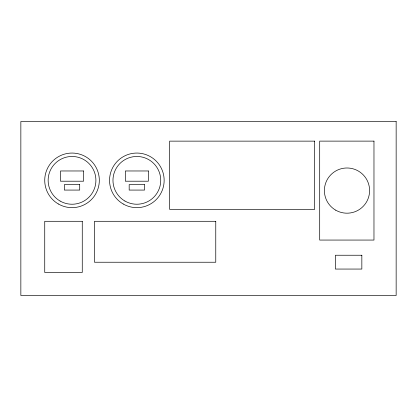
<?xml version="1.0" encoding="UTF-8"?>
<svg xmlns="http://www.w3.org/2000/svg" width="417" height="417" viewBox="0 0 417 417"><rect width="100%" height="100%" fill="white"/><g stroke="black" fill="none" stroke-linecap="round" stroke-linejoin="round"><path stroke-width="0.63" d="M396.15 121.498L20.85 121.498L20.85 295.502L396.15 295.502L396.15 121.498M314.653 141.134L169.651 141.134L169.651 209.37L314.653 209.37L314.653 141.134M373.971 141.118L319.698 141.118L319.698 240.062L373.971 240.062L373.971 141.118M83.541 170.97L60.512 170.97L60.512 181.207L83.541 181.207L83.541 170.97M148.369 170.97L125.335 170.97L125.335 181.207L148.369 181.207L148.369 170.97M79.704 184.616L64.348 184.616L64.348 190.074L79.704 190.074L79.704 184.616M144.527 184.616L129.176 184.616L129.176 190.074L144.527 190.074L144.527 184.616M82.264 221.297L44.734 221.297L44.734 272.473L82.264 272.473L82.264 221.297M215.766 221.297L94.477 221.297L94.477 262.236L215.766 262.236L215.766 221.297M361.841 255.24L335.398 255.24L335.398 269.059L361.841 269.059L361.841 255.24M58.38 203.991A27.293 27.293 0 0 0 99.324 180.352A27.293 27.293 0 0 0 58.38 156.714A27.293 27.293 0 0 0 58.38 203.991M123.203 203.991A27.293 27.293 0 0 0 164.147 180.352A27.293 27.293 0 0 0 123.203 156.714A27.293 27.293 0 0 0 123.203 203.991M335.695 210.163A22.601 22.601 0 0 0 369.598 190.59A22.601 22.601 0 0 0 335.695 171.012A22.601 22.601 0 0 0 335.695 210.163M124.912 201.036A23.884 23.884 0 0 0 160.733 180.352A23.884 23.884 0 0 0 124.912 159.669A23.884 23.884 0 0 0 124.912 201.036M60.084 201.036A23.884 23.884 0 0 0 95.91 180.352A23.884 23.884 0 0 0 60.084 159.669A23.884 23.884 0 0 0 60.084 201.036"/></g></svg>
